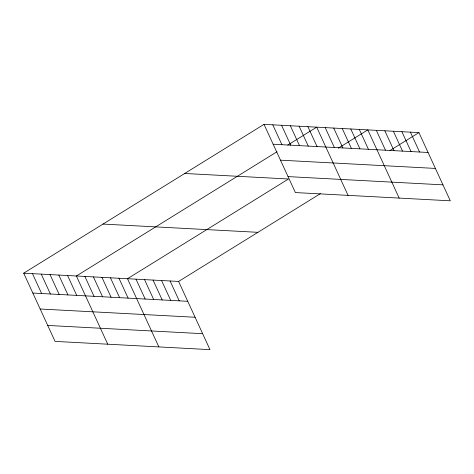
<?xml version="1.0" encoding="UTF-8"?>
<svg xmlns="http://www.w3.org/2000/svg" width="474" height="474" viewBox="0 0 474 474"><rect width="100%" height="100%" fill="white"/><g stroke="black" fill="none" stroke-linecap="round" stroke-linejoin="round"><path stroke-width="0.71" d="M23.7 273.19L178.615 281.438L209.982 349.64L55.067 341.393L23.7 273.19L264.018 124.36L418.933 132.607L450.3 200.81L295.385 192.562L264.018 124.36M277.035 151.721L76.373 275.998L107.74 344.195M287.736 145.097L316.685 127.162L348.058 195.365M338.229 148.208L367.812 129.888L399.179 198.085M178.615 281.438L320.436 193.605M389.978 150.536L418.933 132.607M273.154 144.226L428.069 152.474M280.49 160.176L435.405 168.424M288.05 176.606L442.965 184.854M184.712 173.472L288.506 179L127.494 278.718L158.861 346.921M103.006 224.078L257.921 232.325M32.836 293.056L187.751 301.304M40.172 309.007L195.087 317.254M47.732 325.442L202.647 333.69M410.413 132.151L419.549 152.018M401.893 131.701L411.029 151.567M393.373 131.245L402.509 151.111M384.852 130.794L393.989 150.661M376.332 130.338L385.469 150.205M359.292 129.432L368.428 149.298M350.766 128.981L359.908 148.842M342.246 128.525L351.388 148.392M333.726 128.069L342.862 147.935M325.205 127.619L334.342 147.485M307.91 126.694L317.047 146.561M299.13 126.232L308.266 146.093M290.355 125.764L299.491 145.625M281.574 125.296L290.71 145.162M272.793 124.828L281.929 144.694M170.095 280.987L179.231 300.854M161.575 280.531L170.711 300.398M153.055 280.081L162.191 299.941M144.534 279.624L153.671 299.491M136.014 279.174L145.151 299.035M118.974 278.268L128.11 298.128M110.454 277.811L119.59 297.678M101.934 277.355L111.07 297.222M93.414 276.905L102.55 296.771M84.893 276.449L94.03 296.315M67.592 275.53L76.729 295.397M58.812 275.062L67.954 294.929M50.037 274.594L59.173 294.461M41.256 274.126L50.392 293.993M32.481 273.658L41.617 293.524"/></g></svg>
